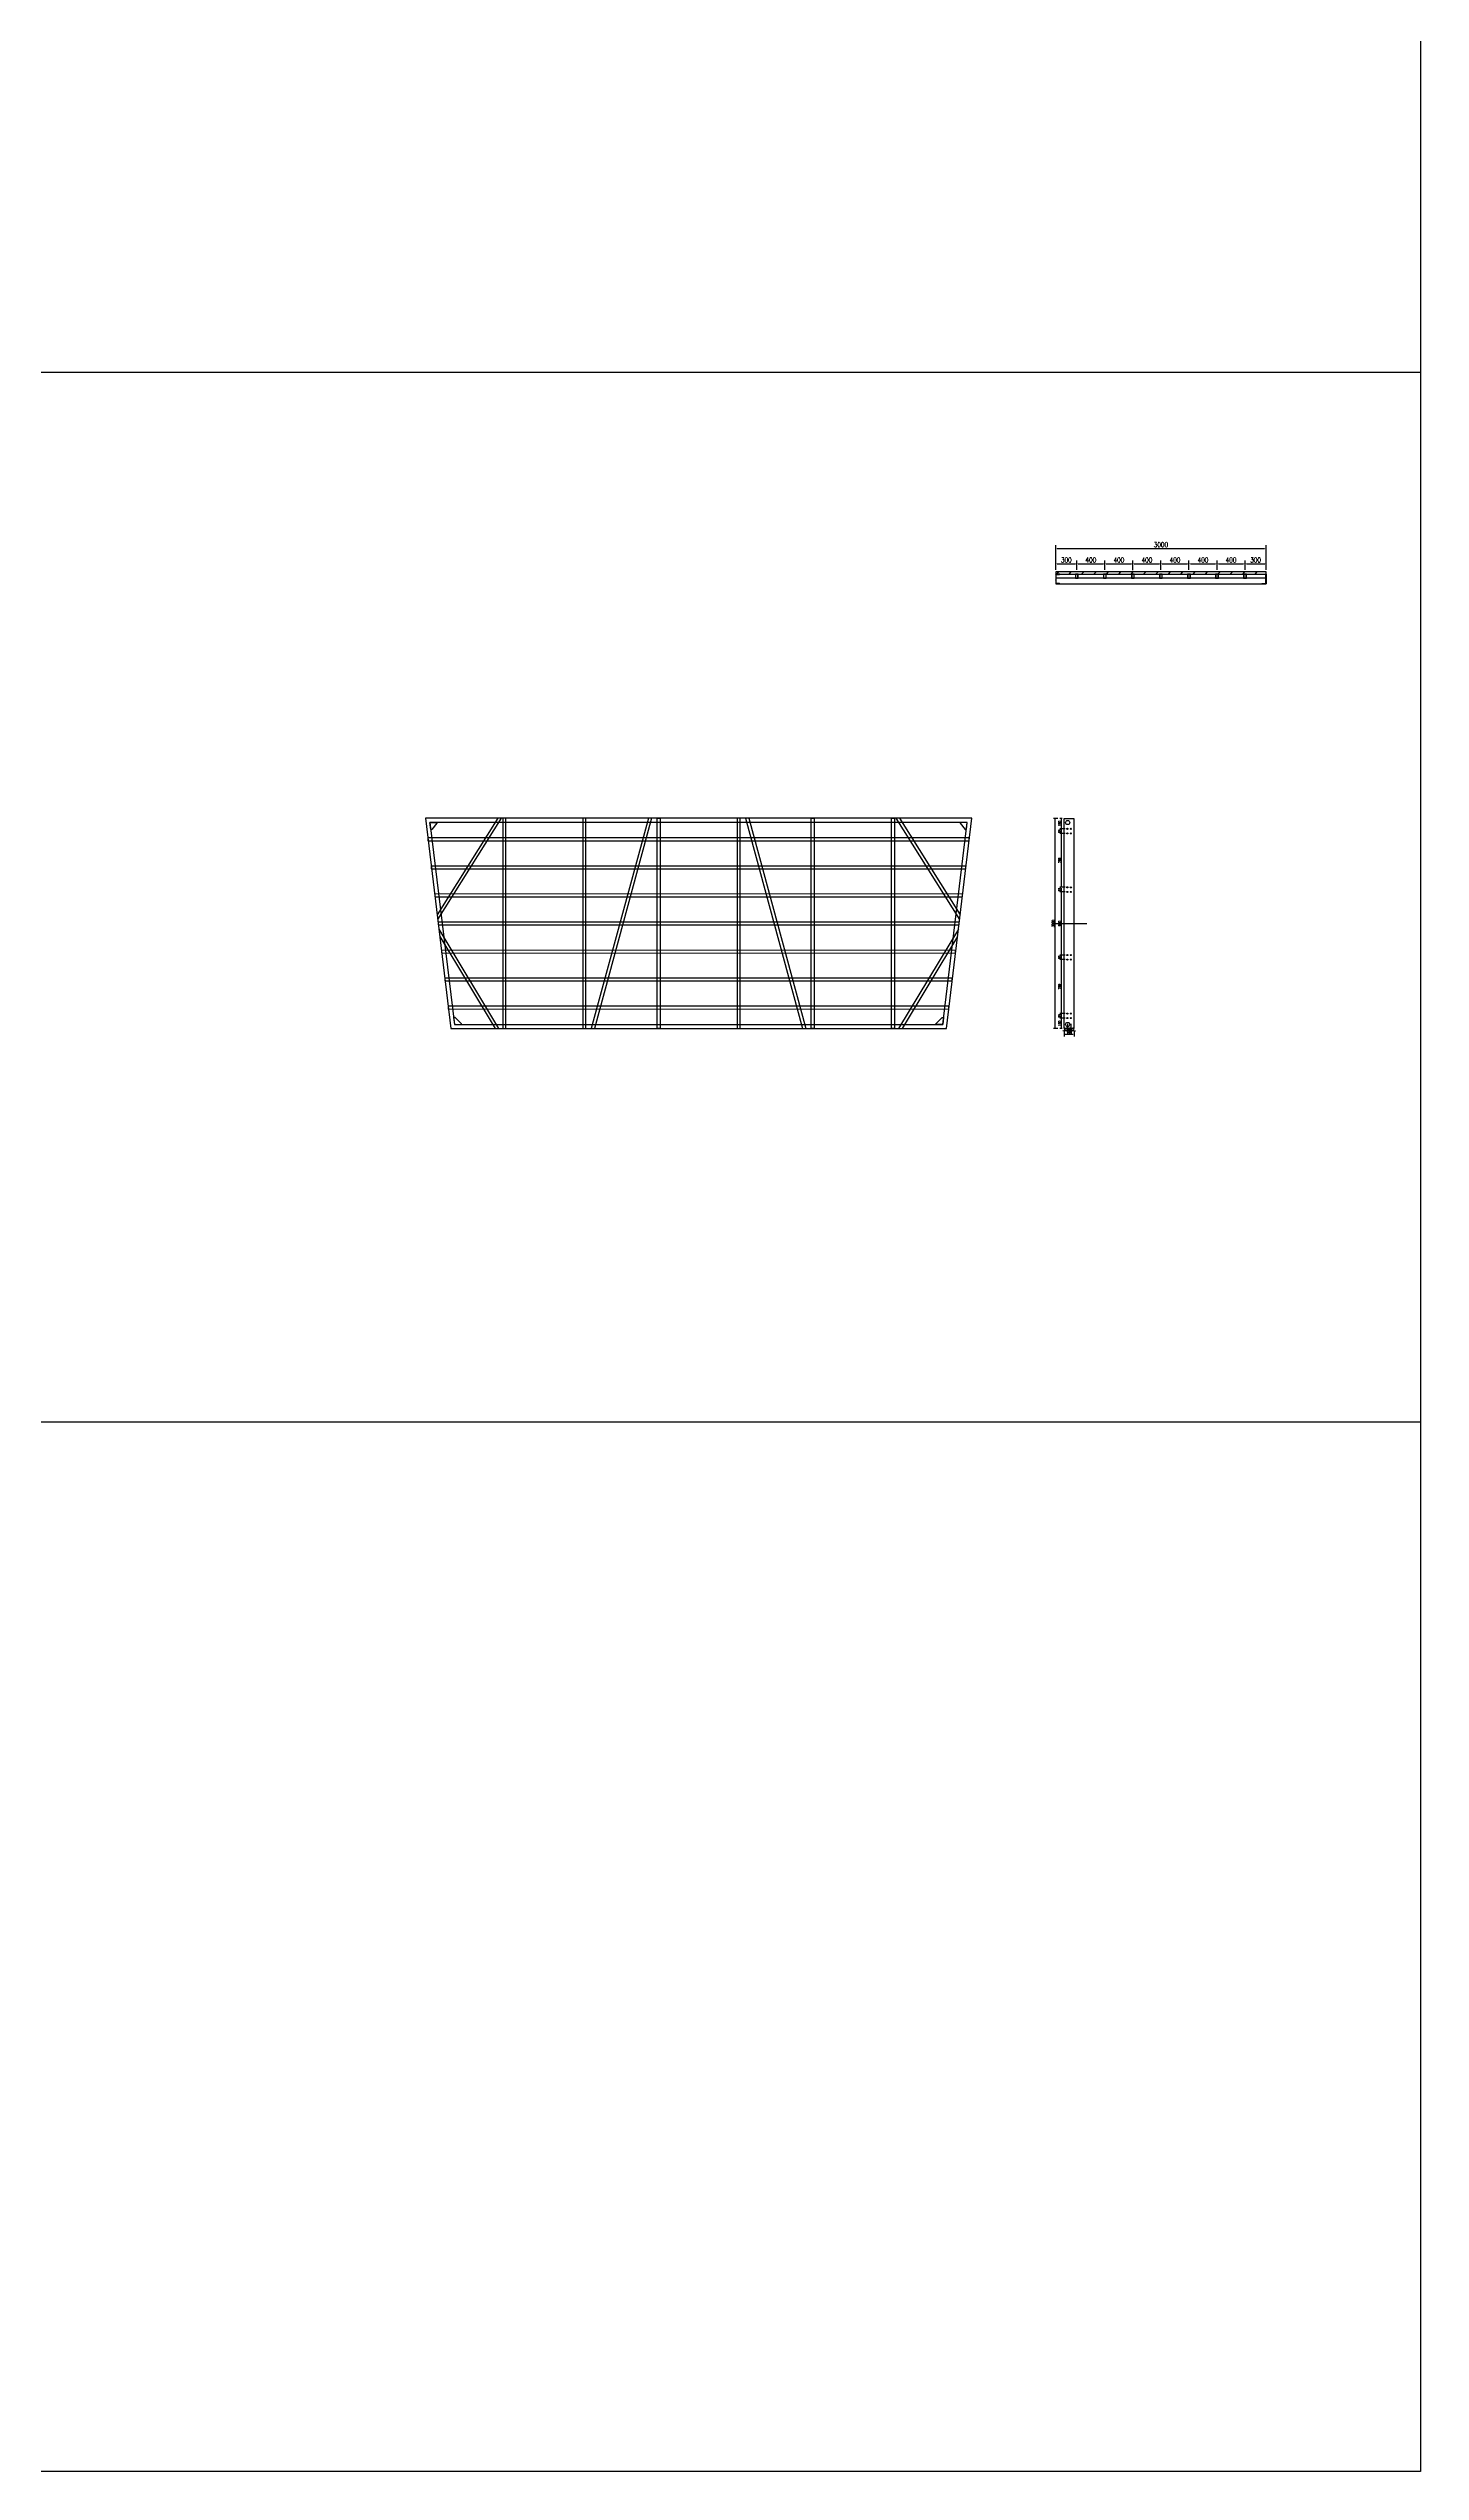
# Model space of a CAD drawing. Extents: x 28624 to 275476, y 13212 to 258202.
# Drawn here: x 123119 to 142694, y 112452 to 147016 of the extents above; entities that cross this region are included whole.
import ezdxf

# ---------------------------------------------------------------- set-up
doc = ezdxf.new("R2010")
doc.units = 0
doc.header["$LTSCALE"] = 1000
doc.header["$MEASUREMENT"] = 0
for name, color, linetype in [('14#槽钢', 3, 'Continuous'), ('PUB_DIM', 3, 'Continuous'), ('W-STEEL_FRAME钢架', 3, 'Continuous'), ('W-STEEL_KEEL钢龙骨', 5, 'Continuous'), ('W-WOOD_FLOOR木地板', 30, 'Continuous'), ('钢架', 90, 'Continuous')]:
    doc.layers.add(name, color=color, linetype=linetype)
doc.styles.add('STANDARD_T3', font='simplex.shx', dxfattribs={"width": 0.7, "bigfont": 'gbcbig.shx'})
doc.dimstyles.new('W&&10', dxfattribs={"dimtxt": 35, "dimasz": 10, "dimexe": 25, "dimexo": 30, "dimgap": 10, "dimtad": 1, "dimdec": 0, "dimzin": 0, "dimdsep": 46, "dimtxsty": 'STANDARD_T3', "dimcen": 0.09, "dimclrd": 1, "dimclre": 1, "dimclrt": 7, "dimazin": 2, "dimtfac": 1, "dimtdec": 0, "dimtix": 1, "dimtmove": 2, "dimatfit": 3, "dimfxl": 100, "dimtolj": 1, "dimtzin": 0, "dimarcsym": 0})
doc.dimstyles.new('W&&20', dxfattribs={"dimtxt": 70, "dimasz": 20, "dimexe": 50, "dimexo": 60, "dimgap": 20, "dimtad": 1, "dimdec": 0, "dimzin": 0, "dimdsep": 46, "dimtxsty": 'STANDARD_T3', "dimcen": 0.09, "dimclrd": 1, "dimclre": 1, "dimclrt": 7, "dimazin": 2, "dimtfac": 1, "dimtdec": 0, "dimtix": 1, "dimtmove": 2, "dimatfit": 3, "dimfxl": 100, "dimtolj": 1, "dimtzin": 0, "dimarcsym": 0})

# ---------------------------------------------------------------- blocks, each defined once
blk = doc.blocks.new('*U391')
at = {"layer": '14#槽钢'}
blk.add_lwpolyline([(0, 29946), (0, -29946)], dxfattribs=at)
blk = doc.blocks.new('*U392')
at = {"layer": '14#槽钢', "color": 0, "linetype": 'ByBlock', "lineweight": -2, "transparency": 16777216}
blk.add_blockref('*U391', (87047, 0), dxfattribs=at)
blk = doc.blocks.new('*D649')
at = {"layer": 'Defpoints', "color": 0, "transparency": 16777216}
for p in [(137573, 133184), (137655, 133184), (137610, 133034)]:
    blk.add_point(p, dxfattribs=at)
at = {"layer": 'W-STEEL_FRAME钢架', "color": 1, "lineweight": -2, "transparency": 16777216}
for p, q in [((137625, 133184), (137548, 133184)), ((137573, 133044), (137573, 133174)), ((137580, 133034), (137548, 133034))]:
    blk.add_line(p, q, dxfattribs=at)
at = {"layer": 'W-STEEL_FRAME钢架', "color": 1, "transparency": 16777216}
for points in [[(137572, 133174), (137575, 133174), (137573, 133184)], [(137572, 133044), (137575, 133044), (137573, 133034)]]:
    blk.add_solid(points, dxfattribs=at)
at = {"layer": 'W-STEEL_FRAME钢架', "color": 7, "transparency": 16777216, "insert": (137546, 133109), "char_height": 35, "attachment_point": 5, "rotation": 90, "style": 'STANDARD_T3'}
blk.add_mtext('\\A1;150', dxfattribs=at)
blk = doc.blocks.new('*D650')
at = {"layer": 'Defpoints', "color": 0, "transparency": 16777216}
for p in [(137573, 133250), (137655, 133250), (137655, 133184)]:
    blk.add_point(p, dxfattribs=at)
at = {"layer": 'W-STEEL_FRAME钢架', "color": 1, "lineweight": -2, "transparency": 16777216}
for p, q in [((137625, 133250), (137548, 133250)), ((137625, 133184), (137548, 133184)), ((137573, 133194), (137573, 133240))]:
    blk.add_line(p, q, dxfattribs=at)
at = {"layer": 'W-STEEL_FRAME钢架', "color": 1, "transparency": 16777216}
for points in [[(137572, 133240), (137575, 133240), (137573, 133250)], [(137572, 133194), (137575, 133194), (137573, 133184)]]:
    blk.add_solid(points, dxfattribs=at)
at = {"layer": 'W-STEEL_FRAME钢架', "color": 7, "transparency": 16777216, "insert": (137546, 133217), "char_height": 35, "attachment_point": 5, "rotation": 90, "style": 'STANDARD_T3'}
blk.add_mtext('\\A1;65', dxfattribs=at)
blk = doc.blocks.new('*D651')
at = {"layer": 'Defpoints', "color": 0, "transparency": 16777216}
for p in [(137573, 134019), (137655, 134019), (137655, 133250)]:
    blk.add_point(p, dxfattribs=at)
at = {"layer": 'W-STEEL_FRAME钢架', "color": 1, "lineweight": -2, "transparency": 16777216}
for p, q in [((137625, 134019), (137548, 134019)), ((137573, 133260), (137573, 134009)), ((137625, 133250), (137548, 133250))]:
    blk.add_line(p, q, dxfattribs=at)
at = {"layer": 'W-STEEL_FRAME钢架', "color": 1, "transparency": 16777216}
for points in [[(137572, 134009), (137575, 134009), (137573, 134019)], [(137572, 133260), (137575, 133260), (137573, 133250)]]:
    blk.add_solid(points, dxfattribs=at)
at = {"layer": 'W-STEEL_FRAME钢架', "color": 7, "transparency": 16777216, "insert": (137546, 133634), "char_height": 35, "attachment_point": 5, "rotation": 90, "style": 'STANDARD_T3'}
blk.add_mtext('\\A1;769', dxfattribs=at)
blk = doc.blocks.new('*D652')
at = {"layer": 'Defpoints', "color": 0, "transparency": 16777216}
for p in [(137573, 134084), (137655, 134084), (137655, 134019)]:
    blk.add_point(p, dxfattribs=at)
at = {"layer": 'W-STEEL_FRAME钢架', "color": 1, "lineweight": -2, "transparency": 16777216}
for p, q in [((137625, 134084), (137548, 134084)), ((137625, 134019), (137548, 134019)), ((137573, 134029), (137573, 134074))]:
    blk.add_line(p, q, dxfattribs=at)
at = {"layer": 'W-STEEL_FRAME钢架', "color": 1, "transparency": 16777216}
for points in [[(137572, 134074), (137575, 134074), (137573, 134084)], [(137572, 134029), (137575, 134029), (137573, 134019)]]:
    blk.add_solid(points, dxfattribs=at)
at = {"layer": 'W-STEEL_FRAME钢架', "color": 7, "transparency": 16777216, "insert": (137546, 134052), "char_height": 35, "attachment_point": 5, "rotation": 90, "style": 'STANDARD_T3'}
blk.add_mtext('\\A1;65', dxfattribs=at)
blk = doc.blocks.new('*D653')
at = {"layer": 'Defpoints', "color": 0, "transparency": 16777216}
for p in [(137573, 134984), (137655, 134984), (137655, 134084)]:
    blk.add_point(p, dxfattribs=at)
at = {"layer": 'W-STEEL_FRAME钢架', "color": 1, "lineweight": -2, "transparency": 16777216}
for p, q in [((137625, 134984), (137548, 134984)), ((137573, 134094), (137573, 134974)), ((137625, 134084), (137548, 134084))]:
    blk.add_line(p, q, dxfattribs=at)
at = {"layer": 'W-STEEL_FRAME钢架', "color": 1, "transparency": 16777216}
for points in [[(137572, 134974), (137575, 134974), (137573, 134984)], [(137572, 134094), (137575, 134094), (137573, 134084)]]:
    blk.add_solid(points, dxfattribs=at)
at = {"layer": 'W-STEEL_FRAME钢架', "color": 7, "transparency": 16777216, "insert": (137546, 134534), "char_height": 35, "attachment_point": 5, "rotation": 90, "style": 'STANDARD_T3'}
blk.add_mtext('\\A1;900', dxfattribs=at)
blk = doc.blocks.new('*D654')
at = {"layer": 'Defpoints', "color": 0, "transparency": 16777216}
for p in [(137573, 135884), (137655, 135884), (137655, 135819)]:
    blk.add_point(p, dxfattribs=at)
at = {"layer": 'W-STEEL_FRAME钢架', "color": 1, "lineweight": -2, "transparency": 16777216}
for p, q in [((137625, 135884), (137548, 135884)), ((137573, 135829), (137573, 135874)), ((137625, 135819), (137548, 135819))]:
    blk.add_line(p, q, dxfattribs=at)
at = {"layer": 'W-STEEL_FRAME钢架', "color": 1, "transparency": 16777216}
for points in [[(137572, 135874), (137575, 135874), (137573, 135884)], [(137572, 135829), (137575, 135829), (137573, 135819)]]:
    blk.add_solid(points, dxfattribs=at)
at = {"layer": 'W-STEEL_FRAME钢架', "color": 7, "transparency": 16777216, "insert": (137546, 135852), "char_height": 35, "attachment_point": 5, "rotation": 90, "style": 'STANDARD_T3'}
blk.add_mtext('\\A1;65', dxfattribs=at)
blk = doc.blocks.new('*D655')
at = {"layer": 'Defpoints', "color": 0, "transparency": 16777216}
for p in [(137573, 136034), (137610, 136034), (137655, 135884)]:
    blk.add_point(p, dxfattribs=at)
at = {"layer": 'W-STEEL_FRAME钢架', "color": 1, "lineweight": -2, "transparency": 16777216}
for p, q in [((137580, 136034), (137548, 136034)), ((137625, 135884), (137548, 135884)), ((137573, 135894), (137573, 136024))]:
    blk.add_line(p, q, dxfattribs=at)
at = {"layer": 'W-STEEL_FRAME钢架', "color": 1, "transparency": 16777216}
for points in [[(137572, 136024), (137575, 136024), (137573, 136034)], [(137572, 135894), (137575, 135894), (137573, 135884)]]:
    blk.add_solid(points, dxfattribs=at)
at = {"layer": 'W-STEEL_FRAME钢架', "color": 7, "transparency": 16777216, "insert": (137546, 135959), "char_height": 35, "attachment_point": 5, "rotation": 90, "style": 'STANDARD_T3'}
blk.add_mtext('\\A1;150', dxfattribs=at)
blk = doc.blocks.new('*D656')
at = {"layer": 'Defpoints', "color": 0, "transparency": 16777216}
for p in [(137610, 133034), (137610, 132949), (137750, 133034)]:
    blk.add_point(p, dxfattribs=at)
at = {"layer": 'W-STEEL_FRAME钢架', "color": 1, "lineweight": -2, "transparency": 16777216}
for p, q in [((137610, 133004), (137610, 132924)), ((137740, 132949), (137620, 132949)), ((137750, 133004), (137750, 132924))]:
    blk.add_line(p, q, dxfattribs=at)
at = {"layer": 'W-STEEL_FRAME钢架', "color": 1, "transparency": 16777216}
for points in [[(137620, 132950), (137620, 132947), (137610, 132949)], [(137740, 132950), (137740, 132947), (137750, 132949)]]:
    blk.add_solid(points, dxfattribs=at)
at = {"layer": 'W-STEEL_FRAME钢架', "color": 7, "transparency": 16777216, "insert": (137680, 132976), "char_height": 35, "attachment_point": 5, "style": 'STANDARD_T3'}
blk.add_mtext('\\A1;140', dxfattribs=at)
blk = doc.blocks.new('*D657')
at = {"layer": 'Defpoints', "color": 0, "transparency": 16777216}
for p in [(137705, 133184), (137705, 133001), (137750, 133034)]:
    blk.add_point(p, dxfattribs=at)
at = {"layer": 'W-STEEL_FRAME钢架', "color": 1, "lineweight": -2, "transparency": 16777216}
for p, q in [((137705, 133101), (137705, 132976)), ((137695, 133001), (137685, 133001)), ((137750, 133001), (137705, 133001)), ((137750, 133004), (137750, 132976)), ((137760, 133001), (137770, 133001))]:
    blk.add_line(p, q, dxfattribs=at)
at = {"layer": 'W-STEEL_FRAME钢架', "color": 1, "transparency": 16777216}
for points in [[(137695, 133003), (137695, 133000), (137705, 133001)], [(137760, 133003), (137760, 133000), (137750, 133001)]]:
    blk.add_solid(points, dxfattribs=at)
at = {"layer": 'W-STEEL_FRAME钢架', "color": 7, "transparency": 16777216, "insert": (137727, 133029), "char_height": 35, "attachment_point": 5, "style": 'STANDARD_T3'}
blk.add_mtext('\\A1;45', dxfattribs=at)
blk = doc.blocks.new('*D658')
at = {"layer": 'Defpoints', "color": 0, "transparency": 16777216}
for p in [(137655, 133184), (137705, 133184), (137655, 133001)]:
    blk.add_point(p, dxfattribs=at)
at = {"layer": 'W-STEEL_FRAME钢架', "color": 1, "lineweight": -2, "transparency": 16777216}
for p, q in [((137655, 133101), (137655, 132976)), ((137705, 133101), (137705, 132976)), ((137645, 133001), (137635, 133001)), ((137705, 133001), (137655, 133001)), ((137715, 133001), (137725, 133001))]:
    blk.add_line(p, q, dxfattribs=at)
at = {"layer": 'W-STEEL_FRAME钢架', "color": 1, "transparency": 16777216}
for points in [[(137645, 133003), (137645, 133000), (137655, 133001)], [(137715, 133003), (137715, 133000), (137705, 133001)]]:
    blk.add_solid(points, dxfattribs=at)
at = {"layer": 'W-STEEL_FRAME钢架', "color": 7, "transparency": 16777216, "insert": (137680, 133029), "char_height": 35, "attachment_point": 5, "style": 'STANDARD_T3'}
blk.add_mtext('\\A1;50', dxfattribs=at)
blk = doc.blocks.new('*D416')
at = {"layer": 'Defpoints', "color": 0, "transparency": 16777216}
for p in [(137655, 133184), (137610, 133034), (137610, 133001)]:
    blk.add_point(p, dxfattribs=at)
at = {"layer": 'W-STEEL_FRAME钢架', "color": 1, "lineweight": -2, "transparency": 16777216}
for p, q in [((137655, 133101), (137655, 132976)), ((137600, 133001), (137590, 133001)), ((137610, 133004), (137610, 132976)), ((137655, 133001), (137610, 133001)), ((137665, 133001), (137675, 133001))]:
    blk.add_line(p, q, dxfattribs=at)
at = {"layer": 'W-STEEL_FRAME钢架', "color": 1, "transparency": 16777216}
for points in [[(137600, 133003), (137600, 133000), (137610, 133001)], [(137665, 133003), (137665, 133000), (137655, 133001)]]:
    blk.add_solid(points, dxfattribs=at)
at = {"layer": 'W-STEEL_FRAME钢架', "color": 7, "transparency": 16777216, "insert": (137632, 133029), "char_height": 35, "attachment_point": 5, "style": 'STANDARD_T3'}
blk.add_mtext('\\A1;45', dxfattribs=at)
blk = doc.blocks.new('*D417')
at = {"layer": 'Defpoints', "color": 0, "transparency": 16777216}
for p in [(137481, 136034), (137548, 136034), (137548, 133034)]:
    blk.add_point(p, dxfattribs=at)
at = {"layer": 'W-STEEL_FRAME钢架', "color": 1, "lineweight": -2, "transparency": 16777216}
for p, q in [((137518, 136034), (137456, 136034)), ((137481, 133044), (137481, 136024)), ((137518, 133034), (137456, 133034))]:
    blk.add_line(p, q, dxfattribs=at)
at = {"layer": 'W-STEEL_FRAME钢架', "color": 1, "transparency": 16777216}
for points in [[(137479, 136024), (137482, 136024), (137481, 136034)], [(137479, 133044), (137482, 133044), (137481, 133034)]]:
    blk.add_solid(points, dxfattribs=at)
at = {"layer": 'W-STEEL_FRAME钢架', "color": 7, "transparency": 16777216, "insert": (137453, 134534), "char_height": 35, "attachment_point": 5, "rotation": 90, "style": 'STANDARD_T3'}
blk.add_mtext('\\A1;3000', dxfattribs=at)
blk = doc.blocks.new('*D659')
at = {"layer": 'Defpoints', "color": 0, "transparency": 16777216}
for p in [(137573, 135050), (137655, 135050), (137655, 134984)]:
    blk.add_point(p, dxfattribs=at)
at = {"layer": 'W-STEEL_FRAME钢架', "color": 1, "lineweight": -2, "transparency": 16777216}
for p, q in [((137625, 135050), (137548, 135050)), ((137625, 134984), (137548, 134984)), ((137573, 134994), (137573, 135040))]:
    blk.add_line(p, q, dxfattribs=at)
at = {"layer": 'W-STEEL_FRAME钢架', "color": 1, "transparency": 16777216}
for points in [[(137572, 135040), (137575, 135040), (137573, 135050)], [(137572, 134994), (137575, 134994), (137573, 134984)]]:
    blk.add_solid(points, dxfattribs=at)
at = {"layer": 'W-STEEL_FRAME钢架', "color": 7, "transparency": 16777216, "insert": (137546, 135017), "char_height": 35, "attachment_point": 5, "rotation": 90, "style": 'STANDARD_T3'}
blk.add_mtext('\\A1;65', dxfattribs=at)
blk = doc.blocks.new('*D660')
at = {"layer": 'Defpoints', "color": 0, "transparency": 16777216}
for p in [(137573, 135819), (137610, 135819), (137655, 135050)]:
    blk.add_point(p, dxfattribs=at)
at = {"layer": 'W-STEEL_FRAME钢架', "color": 1, "lineweight": -2, "transparency": 16777216}
for p, q in [((137580, 135819), (137548, 135819)), ((137573, 135060), (137573, 135809)), ((137625, 135050), (137548, 135050))]:
    blk.add_line(p, q, dxfattribs=at)
at = {"layer": 'W-STEEL_FRAME钢架', "color": 1, "transparency": 16777216}
for points in [[(137572, 135809), (137575, 135809), (137573, 135819)], [(137572, 135060), (137575, 135060), (137573, 135050)]]:
    blk.add_solid(points, dxfattribs=at)
at = {"layer": 'W-STEEL_FRAME钢架', "color": 7, "transparency": 16777216, "insert": (137546, 135434), "char_height": 35, "attachment_point": 5, "rotation": 90, "style": 'STANDARD_T3'}
blk.add_mtext('\\A1;769', dxfattribs=at)
blk = doc.blocks.new('14a槽钢')
at = {"layer": '钢架'}
h = blk.add_hatch(dxfattribs=at)
h.set_pattern_fill('STEEL', color=4, scale=10)
h.set_pattern_definition([(50.389312, (-1352470.2, 1293523.579), (-9.2899201, 11.2253202), []), (50.389312, (-1352470.2, 1293531.516), (-9.2899201, 11.2253202), [])])
edge = h.paths.add_edge_path()
edge.add_ellipse((-1332250, 1115678), major_axis=(-3.26, 5.03), ratio=0.900468, start_angle=55.3931, end_angle=130.6069)
edge.add_line((-1332252, 1115673), (-1332208, 1115673))
edge.add_ellipse((-1332208, 1115667), major_axis=(0, 6), ratio=0.827586, start_angle=270, end_angle=360, ccw=False)
edge.add_line((-1332203, 1115667), (-1332203, 1115551))
edge.add_ellipse((-1332208, 1115551), major_axis=(0, 6), ratio=0.827586, start_angle=180, end_angle=270, ccw=False)
edge.add_line((-1332208, 1115545), (-1332251, 1115545))
edge.add_ellipse((-1332250, 1115540), major_axis=(3.82, 3.82), ratio=1, start_angle=49.2445, end_angle=141.5341)
edge.add_line((-1332256, 1115539), (-1332198, 1115539))
edge.add_line((-1332198, 1115539), (-1332198, 1115679))
edge.add_line((-1332198, 1115679), (-1332256, 1115679))
for p, q in [((-1332256, 1115679, 0), (-1332198, 1115679, 0)), ((-1332198, 1115539, 0), (-1332256, 1115539, 0)), ((-1332208, 1115673, 0), (-1332251, 1115673, 0)), ((-1332251, 1115545, 0), (-1332208, 1115545, 0)), ((-1332246, 1115679, 0), (-1332246, 1115679, 0)), ((-1332246, 1115539, 0), (-1332246, 1115539, 0)), ((-1332203, 1115551, 0), (-1332203, 1115667, 0)), ((-1332198, 1115679, 0), (-1332198, 1115539, 0))]:
    blk.add_line(p, q, dxfattribs=at)
for centre, start_param, end_param in [((-1332251, 1115679, 0), 1.570796, 3.141593), ((-1332251, 1115539, 0), 0, 1.570796), ((-1332208, 1115667, 0), 4.712389, 6.283185), ((-1332208, 1115667, 0), 4.712389, 6.283185), ((-1332208, 1115551, 0), 3.141593, 4.712389)]:
    blk.add_ellipse(centre, major_axis=(0, 6), ratio=0.827586, start_param=start_param, end_param=end_param, dxfattribs=at)
blk = doc.blocks.new('*D505')
at = {"color": 1, "lineweight": -2, "transparency": 16777216}
for p, q in [((137490, 139608), (137490, 139932)), ((137510, 139882), (140469, 139882)), ((140489, 139608), (140489, 139932))]:
    blk.add_line(p, q, dxfattribs=at)
at = {"color": 1, "transparency": 16777216}
for points in [[(137510, 139885), (137510, 139878), (137490, 139882)], [(140469, 139885), (140469, 139878), (140489, 139882)]]:
    blk.add_solid(points, dxfattribs=at)
at = {"layer": 'Defpoints', "color": 0, "transparency": 16777216}
for p in [(140489, 139882), (137490, 139548), (140489, 139548)]:
    blk.add_point(p, dxfattribs=at)
at = {"color": 7, "transparency": 16777216, "insert": (138990, 139937), "char_height": 70, "attachment_point": 5, "style": 'STANDARD_T3'}
blk.add_mtext('\\A1;3000', dxfattribs=at)
blk = doc.blocks.new('ganglonggu')
at = {"layer": 'W-STEEL_KEEL钢龙骨'}
for points in [[(-1338169, 1115605), (-1338129, 1115605), (-1338129, 1115665), (-1338169, 1115665)], [(-1338166, 1115608), (-1338132, 1115608), (-1338132, 1115662), (-1338166, 1115662)]]:
    blk.add_lwpolyline(points, close=True, dxfattribs=at)
blk = doc.blocks.new('*U383')
blk.add_blockref('ganglonggu', (1338149, -1115635))
blk = doc.blocks.new('*U384')
at = {"layer": 'W-STEEL_KEEL钢龙骨', "color": 0, "linetype": 'ByBlock', "lineweight": -2}
for p in [(0, 0), (400, 0), (800, 0), (1200, 0), (1600, 0), (2000, 0)]:
    blk.add_blockref('*U383', p, dxfattribs=at)
at = {"layer": 'W-STEEL_KEEL钢龙骨', "color": 0, "linetype": 'ByBlock', "lineweight": -2, "transparency": 16777216}
blk.add_blockref('*U383', (2400, 0), dxfattribs=at)
blk = doc.blocks.new('*D506')
at = {"layer": 'Defpoints', "color": 0, "transparency": 16777216}
for p in [(137790, 139664), (137490, 139518), (137790, 139518)]:
    blk.add_point(p, dxfattribs=at)
at = {"layer": 'PUB_DIM', "color": 1, "lineweight": -2, "transparency": 16777216}
for p, q in [((137490, 139578), (137490, 139714)), ((137510, 139664), (137770, 139664)), ((137790, 139578), (137790, 139714))]:
    blk.add_line(p, q, dxfattribs=at)
at = {"layer": 'PUB_DIM', "color": 1, "transparency": 16777216}
for points in [[(137510, 139668), (137510, 139661), (137490, 139664)], [(137770, 139668), (137770, 139661), (137790, 139664)]]:
    blk.add_solid(points, dxfattribs=at)
at = {"layer": 'PUB_DIM', "color": 7, "transparency": 16777216, "insert": (137640, 139719), "char_height": 70, "attachment_point": 5, "style": 'STANDARD_T3'}
blk.add_mtext('\\A1;300', dxfattribs=at)
blk = doc.blocks.new('*D507')
at = {"layer": 'Defpoints', "color": 0, "transparency": 16777216}
for p in [(138190, 139664), (137790, 139518), (138190, 139518)]:
    blk.add_point(p, dxfattribs=at)
at = {"layer": 'PUB_DIM', "color": 1, "lineweight": -2, "transparency": 16777216}
for p, q in [((137790, 139578), (137790, 139714)), ((137810, 139664), (138170, 139664)), ((138190, 139578), (138190, 139714))]:
    blk.add_line(p, q, dxfattribs=at)
at = {"layer": 'PUB_DIM', "color": 1, "transparency": 16777216}
for points in [[(137810, 139668), (137810, 139661), (137790, 139664)], [(138170, 139668), (138170, 139661), (138190, 139664)]]:
    blk.add_solid(points, dxfattribs=at)
at = {"layer": 'PUB_DIM', "color": 7, "transparency": 16777216, "insert": (137990, 139719), "char_height": 70, "attachment_point": 5, "style": 'STANDARD_T3'}
blk.add_mtext('\\A1;400', dxfattribs=at)
blk = doc.blocks.new('*D508')
at = {"layer": 'Defpoints', "color": 0, "transparency": 16777216}
for p in [(138590, 139664), (138190, 139518), (138590, 139515)]:
    blk.add_point(p, dxfattribs=at)
at = {"layer": 'PUB_DIM', "color": 1, "lineweight": -2, "transparency": 16777216}
for p, q in [((138190, 139578), (138190, 139714)), ((138210, 139664), (138570, 139664)), ((138590, 139575), (138590, 139714))]:
    blk.add_line(p, q, dxfattribs=at)
at = {"layer": 'PUB_DIM', "color": 1, "transparency": 16777216}
for points in [[(138210, 139668), (138210, 139661), (138190, 139664)], [(138570, 139668), (138570, 139661), (138590, 139664)]]:
    blk.add_solid(points, dxfattribs=at)
at = {"layer": 'PUB_DIM', "color": 7, "transparency": 16777216, "insert": (138390, 139719), "char_height": 70, "attachment_point": 5, "style": 'STANDARD_T3'}
blk.add_mtext('\\A1;400', dxfattribs=at)
blk = doc.blocks.new('*D509')
at = {"layer": 'Defpoints', "color": 0, "transparency": 16777216}
for p in [(138990, 139664), (138590, 139515), (138990, 139518)]:
    blk.add_point(p, dxfattribs=at)
at = {"layer": 'PUB_DIM', "color": 1, "lineweight": -2, "transparency": 16777216}
for p, q in [((138590, 139575), (138590, 139714)), ((138610, 139664), (138970, 139664)), ((138990, 139578), (138990, 139714))]:
    blk.add_line(p, q, dxfattribs=at)
at = {"layer": 'PUB_DIM', "color": 1, "transparency": 16777216}
for points in [[(138610, 139668), (138610, 139661), (138590, 139664)], [(138970, 139668), (138970, 139661), (138990, 139664)]]:
    blk.add_solid(points, dxfattribs=at)
at = {"layer": 'PUB_DIM', "color": 7, "transparency": 16777216, "insert": (138790, 139719), "char_height": 70, "attachment_point": 5, "style": 'STANDARD_T3'}
blk.add_mtext('\\A1;400', dxfattribs=at)
blk = doc.blocks.new('*D510')
at = {"layer": 'Defpoints', "color": 0, "transparency": 16777216}
for p in [(139390, 139664), (138990, 139518), (139390, 139518)]:
    blk.add_point(p, dxfattribs=at)
at = {"layer": 'PUB_DIM', "color": 1, "lineweight": -2, "transparency": 16777216}
for p, q in [((138990, 139578), (138990, 139714)), ((139010, 139664), (139370, 139664)), ((139390, 139578), (139390, 139714))]:
    blk.add_line(p, q, dxfattribs=at)
at = {"layer": 'PUB_DIM', "color": 1, "transparency": 16777216}
for points in [[(139010, 139668), (139010, 139661), (138990, 139664)], [(139370, 139668), (139370, 139661), (139390, 139664)]]:
    blk.add_solid(points, dxfattribs=at)
at = {"layer": 'PUB_DIM', "color": 7, "transparency": 16777216, "insert": (139190, 139719), "char_height": 70, "attachment_point": 5, "style": 'STANDARD_T3'}
blk.add_mtext('\\A1;400', dxfattribs=at)
blk = doc.blocks.new('*D511')
at = {"layer": 'Defpoints', "color": 0, "transparency": 16777216}
for p in [(139790, 139664), (139390, 139518), (139790, 139518)]:
    blk.add_point(p, dxfattribs=at)
at = {"layer": 'PUB_DIM', "color": 1, "lineweight": -2, "transparency": 16777216}
for p, q in [((139390, 139578), (139390, 139714)), ((139410, 139664), (139770, 139664)), ((139790, 139578), (139790, 139714))]:
    blk.add_line(p, q, dxfattribs=at)
at = {"layer": 'PUB_DIM', "color": 1, "transparency": 16777216}
for points in [[(139410, 139668), (139410, 139661), (139390, 139664)], [(139770, 139668), (139770, 139661), (139790, 139664)]]:
    blk.add_solid(points, dxfattribs=at)
at = {"layer": 'PUB_DIM', "color": 7, "transparency": 16777216, "insert": (139590, 139719), "char_height": 70, "attachment_point": 5, "style": 'STANDARD_T3'}
blk.add_mtext('\\A1;400', dxfattribs=at)
blk = doc.blocks.new('*D512')
at = {"layer": 'Defpoints', "color": 0, "transparency": 16777216}
for p in [(140190, 139664), (139790, 139518), (140190, 139518)]:
    blk.add_point(p, dxfattribs=at)
at = {"layer": 'PUB_DIM', "color": 1, "lineweight": -2, "transparency": 16777216}
for p, q in [((139790, 139578), (139790, 139714)), ((139810, 139664), (140170, 139664)), ((140190, 139578), (140190, 139714))]:
    blk.add_line(p, q, dxfattribs=at)
at = {"layer": 'PUB_DIM', "color": 1, "transparency": 16777216}
for points in [[(139810, 139668), (139810, 139661), (139790, 139664)], [(140170, 139668), (140170, 139661), (140190, 139664)]]:
    blk.add_solid(points, dxfattribs=at)
at = {"layer": 'PUB_DIM', "color": 7, "transparency": 16777216, "insert": (139990, 139719), "char_height": 70, "attachment_point": 5, "style": 'STANDARD_T3'}
blk.add_mtext('\\A1;400', dxfattribs=at)
blk = doc.blocks.new('*D513')
at = {"layer": 'Defpoints', "color": 0, "transparency": 16777216}
for p in [(140490, 139664), (140190, 139518), (140490, 139518)]:
    blk.add_point(p, dxfattribs=at)
at = {"layer": 'PUB_DIM', "color": 1, "lineweight": -2, "transparency": 16777216}
for p, q in [((140190, 139578), (140190, 139714)), ((140210, 139664), (140470, 139664)), ((140490, 139578), (140490, 139714))]:
    blk.add_line(p, q, dxfattribs=at)
at = {"layer": 'PUB_DIM', "color": 1, "transparency": 16777216}
for points in [[(140210, 139668), (140210, 139661), (140190, 139664)], [(140470, 139668), (140470, 139661), (140490, 139664)]]:
    blk.add_solid(points, dxfattribs=at)
at = {"layer": 'PUB_DIM', "color": 7, "transparency": 16777216, "insert": (140340, 139719), "char_height": 70, "attachment_point": 5, "style": 'STANDARD_T3'}
blk.add_mtext('\\A1;300', dxfattribs=at)

msp = doc.modelspace()

# ---------------------------------------------------------------- hatches: boundary and pattern name
at = {"layer": 'W-WOOD_FLOOR木地板'}
h = msp.add_hatch(dxfattribs=at)
h.set_pattern_fill('木板', color=256, scale=100)
h.set_pattern_definition([(0, (1683846.14, -995312.72), (0, 125), []), (45, (1683846.14, -995312.72), (-88.388348, 88.388348), [])])
h.paths.add_polyline_path([(140489.6, 139548.1), (137489.6, 139548.1), (137489.6, 139518.1), (140489.6, 139518.1)])

# ---------------------------------------------------------------- linework, layer by layer
at = {"layer": '14#槽钢'}
for points in [[(55647.2, 172343.2), (142693.8, 172343.2), (142693.8, 112452.1), (55647.2, 112452.1)], [(136291.8, 136034.3), (128496.1, 136034.3), (128859.4, 133034.2), (135928.5, 133034.2)], [(136226.4, 135976.3), (128561.5, 135976.3), (128910.8, 133092.2), (135877.1, 133092.2)]]:
    msp.add_lwpolyline(points, close=True, dxfattribs=at)
for points in [[(55647.2, 142397.7), (142693.8, 142397.7)], [(129528.8, 136034.3), (128662.8, 134658)], [(129579.7, 136034.3), (128671, 134590.3)], [(135208.3, 136034.3), (136116.9, 134590.3)], [(135259.1, 136034.3), (136125.1, 134658)], [(128687.6, 134452.9), (129541.1, 133034.2)], [(128700.3, 134348.5), (129490.9, 133034.2)], [(136100.3, 134452.9), (135246.8, 133034.2)], [(136087.7, 134348.5), (135297, 133034.2)], [(55647.2, 127424.9), (142693.8, 127424.9)]]:
    msp.add_lwpolyline(points, dxfattribs=at)
at = {"layer": 'W-STEEL_FRAME钢架'}
for p, q in [((131677.7, 136034.3), (130863.7, 133034.3)), ((131724.2, 136034.3), (130910.2, 133034.3)), ((133063.7, 136034.3), (133877.7, 133034.3)), ((133110.2, 136034.3), (133924.2, 133034.3)), ((137480.5, 134534.2), (137933.1, 134534.2))]:
    msp.add_line(p, q, dxfattribs=at)
for points in [[(137489.6, 139378.1), (140489.6, 139378.1), (140489.6, 139458.1), (137489.6, 139458.1)], [(129644, 136034.3), (129601, 136034.3), (129601, 133034.3), (129644, 133034.3)], [(130787, 136034.3), (130744, 136034.3), (130744, 133034.3), (130787, 133034.3)], [(131801, 136034.3), (131844, 136034.3), (131844, 133034.3), (131801, 133034.3)], [(132987, 136034.3), (132944, 136034.3), (132944, 133034.3), (132987, 133034.3)], [(134001, 136034.3), (134044, 136034.3), (134044, 133034.3), (134001, 133034.3)], [(135144, 136034.3), (135187, 136034.3), (135187, 133034.3), (135144, 133034.3)], [(137609.8, 133034.2), (137609.8, 136034.2), (137749.8, 136034.2), (137749.8, 133034.2)]]:
    msp.add_lwpolyline(points, close=True, dxfattribs=at)
at = {"layer": 'W-STEEL_FRAME钢架', "color": 1}
for points in [[(128590.2, 135876.3), (128573.7, 135876.3), (128561.5, 135976.3), (128660.8, 135976.3), (128660.8, 135966.3)], [(136197.7, 135876.3), (136214.3, 135876.3), (136226.4, 135976.3), (136127.1, 135976.3), (136127.1, 135966.3)], [(128920.8, 133192.2), (128898.7, 133192.4), (128910.8, 133092.2), (129010.8, 133092.2), (129010.8, 133102.2)], [(135867.1, 133192.2), (135889.2, 133192.4), (135877.1, 133092.2), (135777.1, 133092.2), (135777.1, 133102.2)]]:
    msp.add_lwpolyline(points, close=True, dxfattribs=at)
at = {"layer": 'W-STEEL_FRAME钢架'}
for centre in [(137659.8, 135974.2), (137659.8, 133094.2)]:
    msp.add_circle(centre, 30, dxfattribs=at)
at = {"layer": 'W-STEEL_FRAME钢架', "color": 1}
for centre in [(137654.8, 135884.2), (137704.8, 135884.2), (137654.8, 135818.9), (137704.8, 135818.9), (137654.8, 135049.5), (137654.8, 134984.2), (137704.8, 135049.5), (137704.8, 134984.2), (137654.8, 134084.2), (137654.8, 134018.9), (137704.8, 134084.2), (137704.8, 134018.9), (137654.8, 133249.5), (137654.8, 133184.2), (137704.8, 133249.5), (137704.8, 133184.2)]:
    msp.add_circle(centre, 7.5, dxfattribs=at)
at = {"layer": 'W-STEEL_KEEL钢龙骨'}
for points in [[(128532.4, 135714.1), (136255.5, 135714.1), (136255.5, 135754.1), (128532.4, 135754.1)], [(128581, 135312.9), (136207, 135313.6), (136207, 135353.6), (128581, 135352.9)], [(128629.2, 134914.9), (136158.6, 134913.9), (136158.6, 134953.9), (128629.2, 134954.9)], [(128677.8, 134514.2), (136110.2, 134514.2), (136110.2, 134554.2), (128677.8, 134554.2)], [(128726.1, 134114.8), (136061.3, 134111.1), (136061.3, 134151.1), (128726.1, 134154.8)], [(128774.5, 133715.3), (136013.5, 133716.2), (136013.5, 133756.2), (128774.5, 133755.3)], [(128823.1, 133314.4), (135965, 133315.6), (135965, 133355.6), (128823.1, 133354.4)]]:
    msp.add_lwpolyline(points, close=True, dxfattribs=at)
at = {"layer": 'W-WOOD_FLOOR木地板'}
msp.add_lwpolyline([(137489.6, 139518.1), (140489.6, 139518.1), (140489.6, 139548.1), (137489.6, 139548.1)], close=True, dxfattribs=at)

# ---------------------------------------------------------------- block references
at = {"layer": '14#槽钢'}
msp.add_blockref('*U392', (55647.2, 142397.7), dxfattribs=at)
at = {"layer": 'W-STEEL_FRAME钢架', "xscale": -1}
msp.add_blockref('14a槽钢', (-1194708.1, -976160.8, 0), dxfattribs=at)
at = {"layer": 'W-STEEL_FRAME钢架'}
msp.add_blockref('14a槽钢', (1472687.4, -976160.8, 0), dxfattribs=at)
at = {"layer": 'W-STEEL_KEEL钢龙骨'}
msp.add_blockref('*U384', (137789.6, 139488.1), dxfattribs=at)

# ---------------------------------------------------------------- dimensions: what is measured, and where the dimension line sits
dim = msp.add_linear_dim(base=(140489.5, 139881.8), p1=(137489.6, 139548.1), p2=(140489.5, 139548.1), dimstyle='W&&20')
dim.commit()
dim.dimension.update_dxf_attribs({"geometry": '*D505', "text_midpoint": (138989.6, 139936.8)})
at = {"layer": 'PUB_DIM'}
for base, p1, p2, picture, middle in [((137789.6, 139664.4), (137489.6, 139518.1), (137789.6, 139518.1), '*D506', (137639.6, 139719.4)), ((138189.6, 139664.4), (137789.6, 139518.1), (138189.6, 139518.1), '*D507', (137989.6, 139719.4)), ((138589.6, 139664.4), (138189.6, 139518.1), (138589.6, 139515.1), '*D508', (138389.6, 139719.4)), ((138989.6, 139664.4), (138589.6, 139515.1), (138989.6, 139518.1), '*D509', (138789.6, 139719.4)), ((139389.6, 139664.4), (138989.6, 139518.1), (139389.6, 139518.1), '*D510', (139189.6, 139719.4)), ((139789.6, 139664.4), (139389.6, 139518.1), (139789.6, 139518.1), '*D511', (139589.6, 139719.4)), ((140189.6, 139664.4), (139789.6, 139518.1), (140189.6, 139518.1), '*D512', (139989.6, 139719.4)), ((140489.6, 139664.4), (140189.6, 139518.1), (140489.6, 139518.1), '*D513', (140339.6, 139719.4))]:
    dim = msp.add_linear_dim(base=base, p1=p1, p2=p2, dimstyle='W&&20', dxfattribs=at)
    dim.commit()
    dim.dimension.update_dxf_attribs({"geometry": picture, "text_midpoint": middle})
at = {"layer": 'W-STEEL_FRAME钢架'}
for base, p1, p2, angle, picture, middle in [((137480.5, 136034.2), (137548.4, 133034.2), (137548.4, 136034.2), 90, '*D417', (137453, 134534.2)), ((137573.4, 136034.2), (137654.8, 135884.2), (137609.8, 136034.2), 90, '*D655', (137545.9, 135959.2)), ((137573.4, 135884.2), (137654.8, 135818.9), (137654.8, 135884.2), 90, '*D654', (137545.9, 135851.5)), ((137573.4, 135818.9), (137654.8, 135049.5), (137609.8, 135818.9), 90, '*D660', (137545.9, 135434.2)), ((137573.4, 135049.5), (137654.8, 134984.2), (137654.8, 135049.5), 90, '*D659', (137545.9, 135016.8)), ((137573.4, 134984.2), (137654.8, 134084.2), (137654.8, 134984.2), 90, '*D653', (137545.9, 134534.2)), ((137573.4, 134084.2), (137654.8, 134018.9), (137654.8, 134084.2), 90, '*D652', (137545.9, 134051.5)), ((137573.4, 134018.9), (137654.8, 133249.5), (137654.8, 134018.9), 90, '*D651', (137545.9, 133634.2)), ((137573.4, 133249.5), (137654.8, 133184.2), (137654.8, 133249.5), 90, '*D650', (137545.9, 133216.8)), ((137573.4, 133184.2), (137609.8, 133034.2), (137654.8, 133184.2), 90, '*D649', (137545.9, 133109.2)), ((137609.8, 132948.6), (137749.8, 133034.2), (137609.8, 133034.2), 180, '*D656', (137679.8, 132976.1))]:
    dim = msp.add_linear_dim(base=base, p1=p1, p2=p2, angle=angle, dimstyle='W&&10', dxfattribs=at)
    dim.commit()
    dim.dimension.update_dxf_attribs({"geometry": picture, "text_midpoint": middle})
for base, p1, p2, picture, middle in [((137609.8, 133001.5), (137654.8, 133184.2), (137609.8, 133034.2), '*D416', (137632.3, 133029)), ((137654.8, 133001.5), (137704.8, 133184.2), (137654.8, 133184.2), '*D658', (137679.8, 133029)), ((137704.8, 133001.5), (137749.8, 133034.2), (137704.8, 133184.2), '*D657', (137727.3, 133029))]:
    dim = msp.add_linear_dim(base=base, p1=p1, p2=p2, angle=180, dimstyle='W&&10', override={"dimfxlon": 1}, dxfattribs=at)
    dim.commit()
    dim.dimension.update_dxf_attribs({"geometry": picture, "text_midpoint": middle})

doc.saveas('drawing.dxf')
